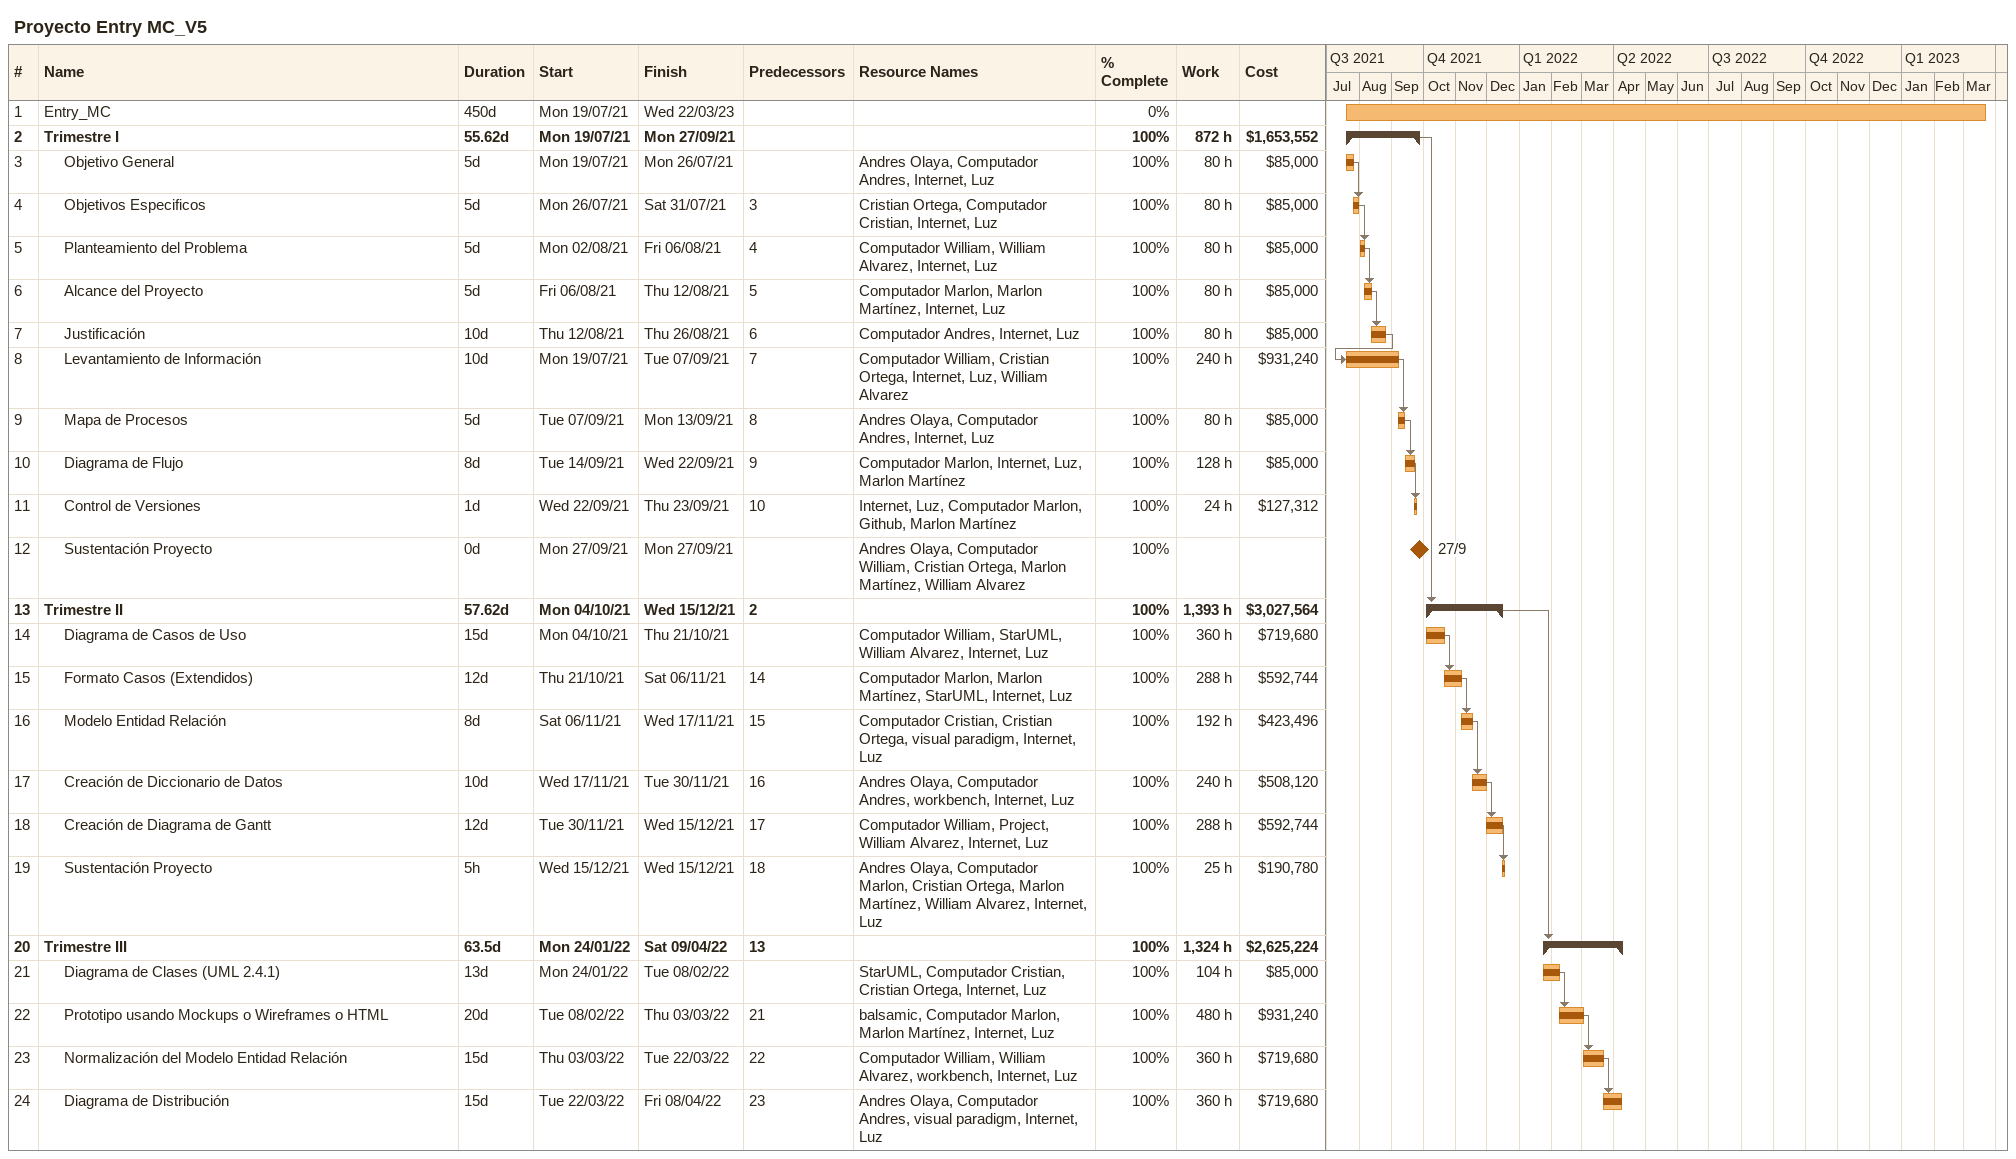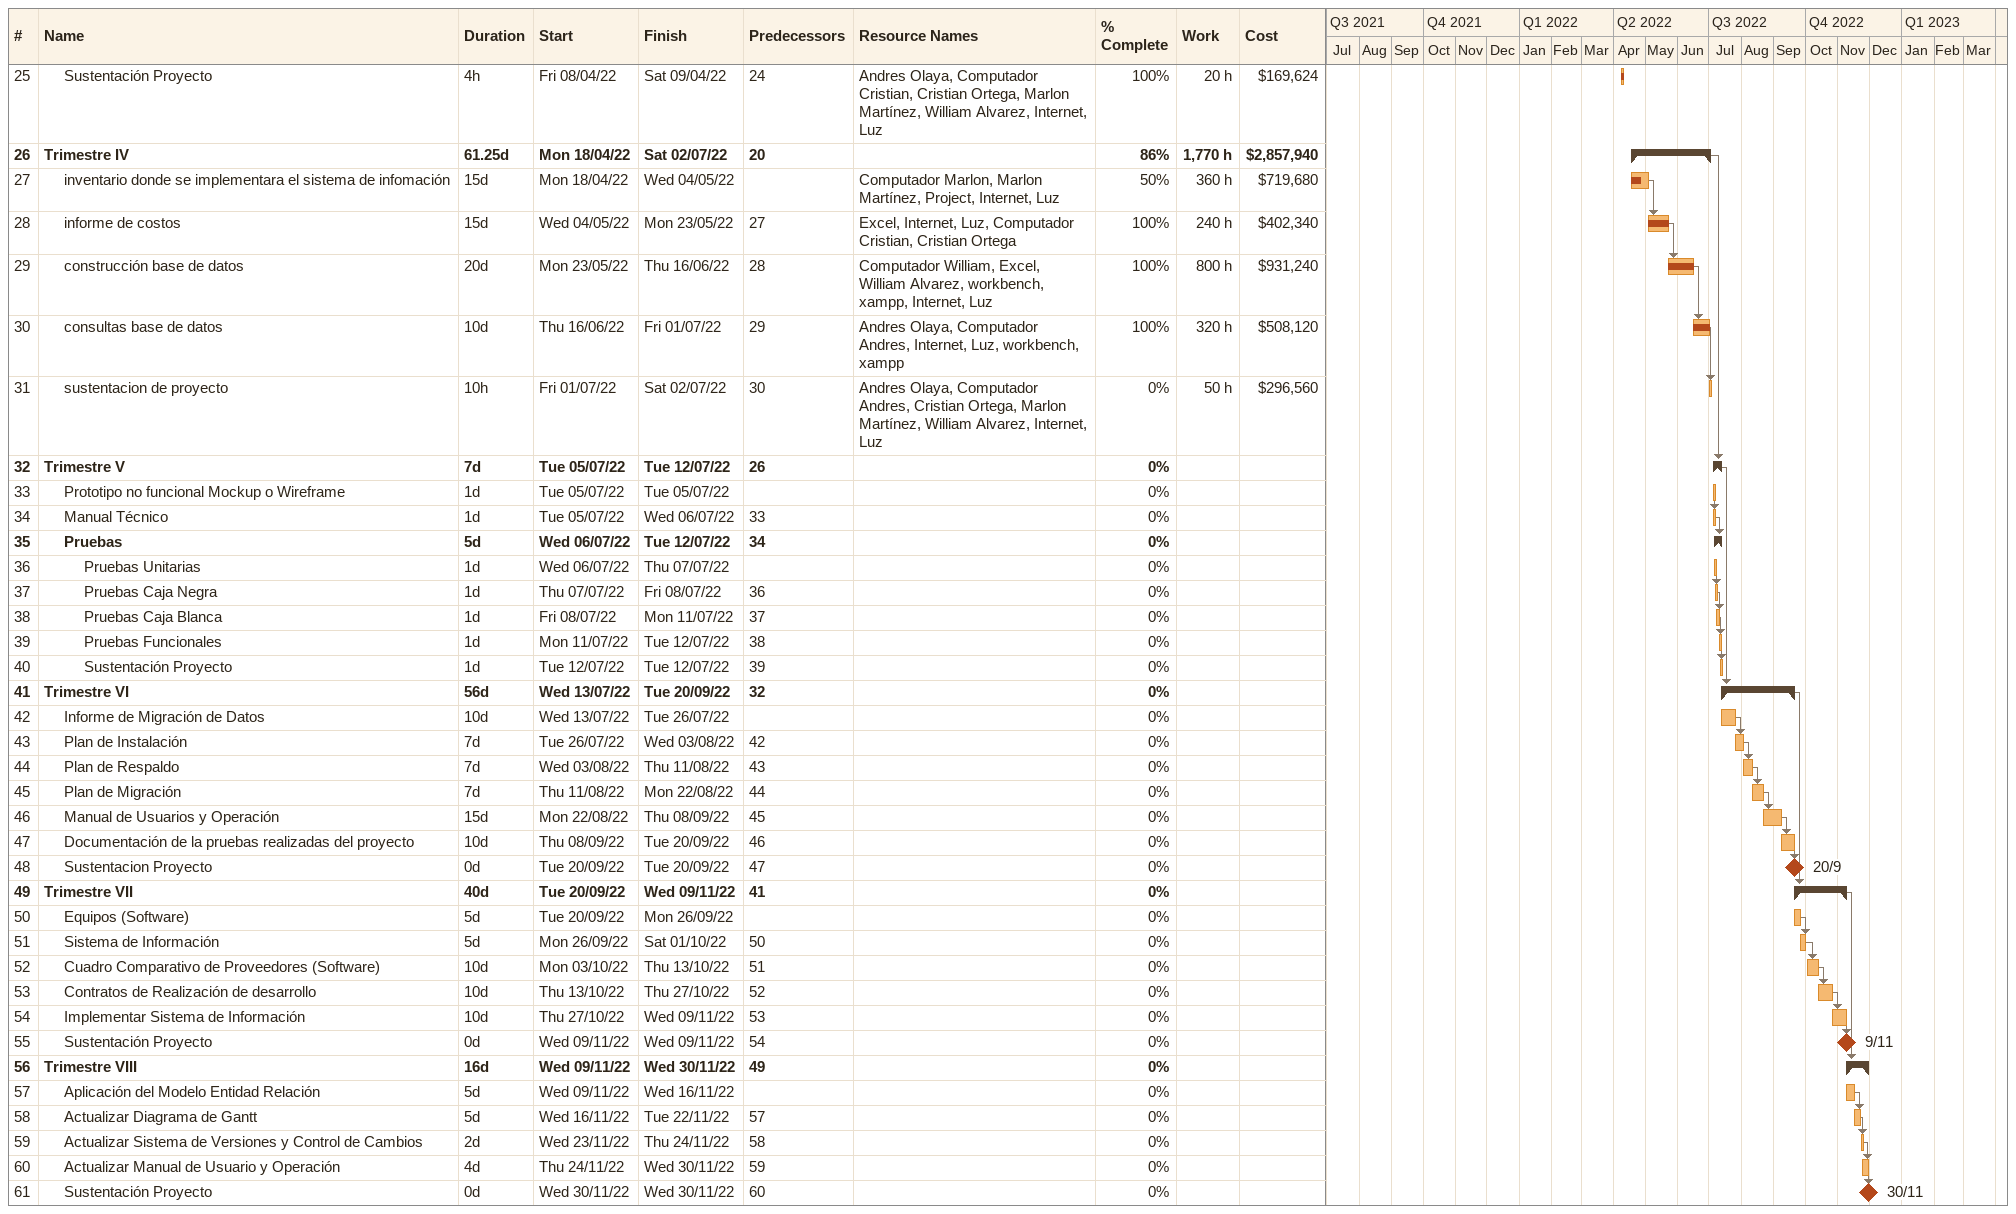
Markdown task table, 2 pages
Proyecto Entry MC_V5

| ID | Level | Task | Duration | Start | Finish | Predecessors | Resources | % complete | Work (h) | Cost ($) |
|---|---|---|---|---|---|---|---|---|---|---|
| 1 | 1 | Entry_MC | 450d | 2021-07-19 | 2023-03-22 |  |  | 0 |  |  |
| 2 | 1 | **Trimestre I** | 55.62d | 2021-07-19 | 2021-09-27 |  |  | 100 | 872 | 1653552 |
| 3 | 2 | Objetivo General | 5d | 2021-07-19 | 2021-07-26 |  | Andres Olaya, Computador Andres, Internet, Luz | 100 | 80 | 85000 |
| 4 | 2 | Objetivos Especificos | 5d | 2021-07-26 | 2021-07-31 | 3 | Cristian Ortega, Computador Cristian, Internet, Luz | 100 | 80 | 85000 |
| 5 | 2 | Planteamiento del Problema | 5d | 2021-08-02 | 2021-08-06 | 4 | Computador William, William Alvarez, Internet, Luz | 100 | 80 | 85000 |
| 6 | 2 | Alcance del Proyecto | 5d | 2021-08-06 | 2021-08-12 | 5 | Computador Marlon, Marlon Martínez, Internet, Luz | 100 | 80 | 85000 |
| 7 | 2 | Justificación | 10d | 2021-08-12 | 2021-08-26 | 6 | Computador Andres, Internet, Luz | 100 | 80 | 85000 |
| 8 | 2 | Levantamiento de Información | 10d | 2021-07-19 | 2021-09-07 | 7 | Computador William, Cristian Ortega, Internet, Luz, William Alvarez | 100 | 240 | 931240 |
| 9 | 2 | Mapa de Procesos | 5d | 2021-09-07 | 2021-09-13 | 8 | Andres Olaya, Computador Andres, Internet, Luz | 100 | 80 | 85000 |
| 10 | 2 | Diagrama de Flujo | 8d | 2021-09-14 | 2021-09-22 | 9 | Computador Marlon, Internet, Luz, Marlon Martínez | 100 | 128 | 85000 |
| 11 | 2 | Control de Versiones | 1d | 2021-09-22 | 2021-09-23 | 10 | Internet, Luz, Computador Marlon, Github, Marlon Martínez | 100 | 24 | 127312 |
| 12 | 2 | Sustentación Proyecto | 0d | 2021-09-27 | 2021-09-27 |  | Andres Olaya, Computador William, Cristian Ortega, Marlon Martínez, William Alvarez | 100 |  |  |
| 13 | 1 | **Trimestre II** | 57.62d | 2021-10-04 | 2021-12-15 | 2 |  | 100 | 1393 | 3027564 |
| 14 | 2 | Diagrama de Casos de Uso | 15d | 2021-10-04 | 2021-10-21 |  | Computador William, StarUML, William Alvarez, Internet, Luz | 100 | 360 | 719680 |
| 15 | 2 | Formato Casos (Extendidos) | 12d | 2021-10-21 | 2021-11-06 | 14 | Computador Marlon, Marlon Martínez, StarUML, Internet, Luz | 100 | 288 | 592744 |
| 16 | 2 | Modelo Entidad Relación | 8d | 2021-11-06 | 2021-11-17 | 15 | Computador Cristian, Cristian Ortega, visual paradigm, Internet, Luz | 100 | 192 | 423496 |
| 17 | 2 | Creación de Diccionario de Datos | 10d | 2021-11-17 | 2021-11-30 | 16 | Andres Olaya, Computador Andres, workbench, Internet, Luz | 100 | 240 | 508120 |
| 18 | 2 | Creación de Diagrama de Gantt | 12d | 2021-11-30 | 2021-12-15 | 17 | Computador William, Project, William Alvarez, Internet, Luz | 100 | 288 | 592744 |
| 19 | 2 | Sustentación Proyecto | 5h | 2021-12-15 | 2021-12-15 | 18 | Andres Olaya, Computador Marlon, Cristian Ortega, Marlon Martínez, William Alvarez, Internet, Luz | 100 | 25 | 190780 |
| 20 | 1 | **Trimestre III** | 63.5d | 2022-01-24 | 2022-04-09 | 13 |  | 100 | 1324 | 2625224 |
| 21 | 2 | Diagrama de Clases (UML 2.4.1) | 13d | 2022-01-24 | 2022-02-08 |  | StarUML, Computador Cristian, Cristian Ortega, Internet, Luz | 100 | 104 | 85000 |
| 22 | 2 | Prototipo usando Mockups o Wireframes o HTML | 20d | 2022-02-08 | 2022-03-03 | 21 | balsamic, Computador Marlon, Marlon Martínez, Internet, Luz | 100 | 480 | 931240 |
| 23 | 2 | Normalización del Modelo Entidad Relación | 15d | 2022-03-03 | 2022-03-22 | 22 | Computador William, William Alvarez, workbench, Internet, Luz | 100 | 360 | 719680 |
| 24 | 2 | Diagrama de Distribución | 15d | 2022-03-22 | 2022-04-08 | 23 | Andres Olaya, Computador Andres, visual paradigm, Internet, Luz | 100 | 360 | 719680 |
| 25 | 2 | Sustentación Proyecto | 4h | 2022-04-08 | 2022-04-09 | 24 | Andres Olaya, Computador Cristian, Cristian Ortega, Marlon Martínez, William Alvarez, Internet, Luz | 100 | 20 | 169624 |
| 26 | 1 | **Trimestre IV** | 61.25d | 2022-04-18 | 2022-07-02 | 20 |  | 86 | 1770 | 2857940 |
| 27 | 2 | inventario donde se implementara el sistema de infomación | 15d | 2022-04-18 | 2022-05-04 |  | Computador Marlon, Marlon Martínez, Project, Internet, Luz | 50 | 360 | 719680 |
| 28 | 2 | informe de costos | 15d | 2022-05-04 | 2022-05-23 | 27 | Excel, Internet, Luz, Computador Cristian, Cristian Ortega | 100 | 240 | 402340 |
| 29 | 2 | construcción base de datos | 20d | 2022-05-23 | 2022-06-16 | 28 | Computador William, Excel, William Alvarez, workbench, xampp, Internet, Luz | 100 | 800 | 931240 |
| 30 | 2 | consultas base de datos | 10d | 2022-06-16 | 2022-07-01 | 29 | Andres Olaya, Computador Andres, Internet, Luz, workbench, xampp | 100 | 320 | 508120 |
| 31 | 2 | sustentacion de proyecto | 10h | 2022-07-01 | 2022-07-02 | 30 | Andres Olaya, Computador Andres, Cristian Ortega, Marlon Martínez, William Alvarez, Internet, Luz | 0 | 50 | 296560 |
| 32 | 1 | **Trimestre V** | 7d | 2022-07-05 | 2022-07-12 | 26 |  | 0 |  |  |
| 33 | 2 | Prototipo no funcional Mockup o Wireframe | 1d | 2022-07-05 | 2022-07-05 |  |  | 0 |  |  |
| 34 | 2 | Manual Técnico | 1d | 2022-07-05 | 2022-07-06 | 33 |  | 0 |  |  |
| 35 | 2 | **Pruebas** | 5d | 2022-07-06 | 2022-07-12 | 34 |  | 0 |  |  |
| 36 | 3 | Pruebas Unitarias | 1d | 2022-07-06 | 2022-07-07 |  |  | 0 |  |  |
| 37 | 3 | Pruebas Caja Negra | 1d | 2022-07-07 | 2022-07-08 | 36 |  | 0 |  |  |
| 38 | 3 | Pruebas Caja Blanca | 1d | 2022-07-08 | 2022-07-11 | 37 |  | 0 |  |  |
| 39 | 3 | Pruebas Funcionales | 1d | 2022-07-11 | 2022-07-12 | 38 |  | 0 |  |  |
| 40 | 3 | Sustentación Proyecto | 1d | 2022-07-12 | 2022-07-12 | 39 |  | 0 |  |  |
| 41 | 1 | **Trimestre VI** | 56d | 2022-07-13 | 2022-09-20 | 32 |  | 0 |  |  |
| 42 | 2 | Informe de Migración de Datos | 10d | 2022-07-13 | 2022-07-26 |  |  | 0 |  |  |
| 43 | 2 | Plan de Instalación | 7d | 2022-07-26 | 2022-08-03 | 42 |  | 0 |  |  |
| 44 | 2 | Plan de Respaldo | 7d | 2022-08-03 | 2022-08-11 | 43 |  | 0 |  |  |
| 45 | 2 | Plan de Migración | 7d | 2022-08-11 | 2022-08-22 | 44 |  | 0 |  |  |
| 46 | 2 | Manual de Usuarios y Operación | 15d | 2022-08-22 | 2022-09-08 | 45 |  | 0 |  |  |
| 47 | 2 | Documentación de la pruebas realizadas del proyecto | 10d | 2022-09-08 | 2022-09-20 | 46 |  | 0 |  |  |
| 48 | 2 | Sustentacion Proyecto | 0d | 2022-09-20 | 2022-09-20 | 47 |  | 0 |  |  |
| 49 | 1 | **Trimestre VII** | 40d | 2022-09-20 | 2022-11-09 | 41 |  | 0 |  |  |
| 50 | 2 | Equipos (Software) | 5d | 2022-09-20 | 2022-09-26 |  |  | 0 |  |  |
| 51 | 2 | Sistema de Información | 5d | 2022-09-26 | 2022-10-01 | 50 |  | 0 |  |  |
| 52 | 2 | Cuadro Comparativo de Proveedores (Software) | 10d | 2022-10-03 | 2022-10-13 | 51 |  | 0 |  |  |
| 53 | 2 | Contratos de Realización de desarrollo | 10d | 2022-10-13 | 2022-10-27 | 52 |  | 0 |  |  |
| 54 | 2 | Implementar Sistema de Información | 10d | 2022-10-27 | 2022-11-09 | 53 |  | 0 |  |  |
| 55 | 2 | Sustentación Proyecto | 0d | 2022-11-09 | 2022-11-09 | 54 |  | 0 |  |  |
| 56 | 1 | **Trimestre VIII** | 16d | 2022-11-09 | 2022-11-30 | 49 |  | 0 |  |  |
| 57 | 2 | Aplicación del Modelo Entidad Relación | 5d | 2022-11-09 | 2022-11-16 |  |  | 0 |  |  |
| 58 | 2 | Actualizar Diagrama de Gantt | 5d | 2022-11-16 | 2022-11-22 | 57 |  | 0 |  |  |
| 59 | 2 | Actualizar Sistema de Versiones y Control de Cambios | 2d | 2022-11-23 | 2022-11-24 | 58 |  | 0 |  |  |
| 60 | 2 | Actualizar Manual de Usuario y Operación | 4d | 2022-11-24 | 2022-11-30 | 59 |  | 0 |  |  |
| 61 | 2 | Sustentación Proyecto | 0d | 2022-11-30 | 2022-11-30 | 60 |  | 0 |  |  |
